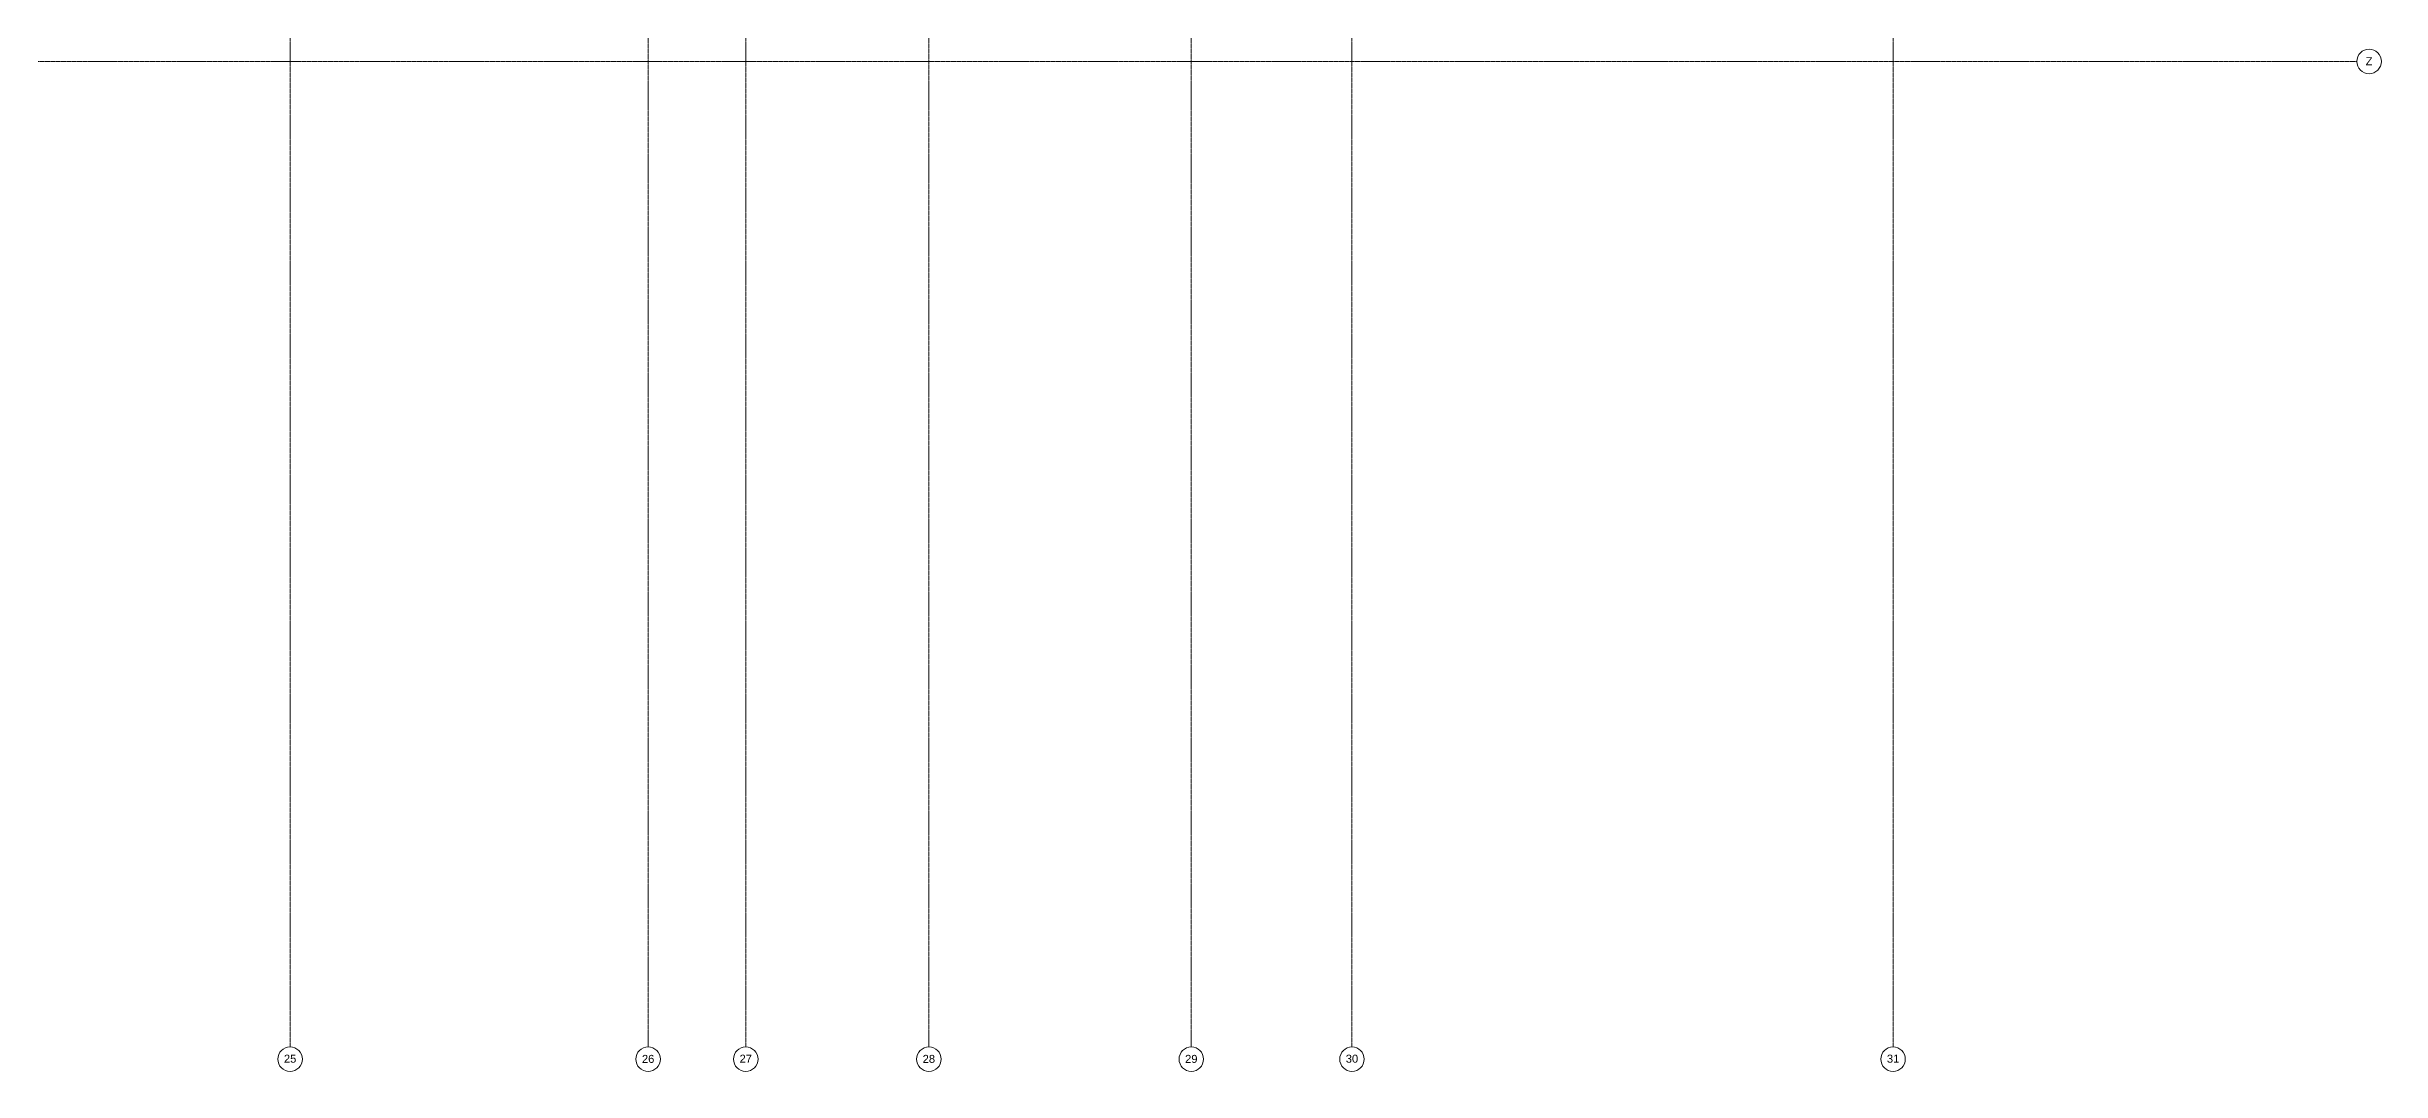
# Model space of a CAD drawing. Header units: inches. Extents: x -3679 to 241, y -496 to 1784.
# Drawn here: x -908 to 240, y -496 to 7 of the extents above; entities that cross this region are included whole.
import ezdxf

# ---------------------------------------------------------------- set-up
doc = ezdxf.new("R2010")
doc.units = ezdxf.units.IN
doc.header["$MEASUREMENT"] = 0
doc.linetypes.add('Grid Line', pattern=[0.875, 0.5, -0.125, 0.125, -0.125])
doc.layers.add('S-GRID', color=8, linetype='Continuous', lineweight=9)
doc.layers.add('S-GRID-IDEN', color=8, linetype='Continuous', lineweight=13)
doc.styles.add('Arial', font='arial.ttf', dxfattribs={"height": 3.934132})

# ---------------------------------------------------------------- blocks, each defined once
blk = doc.blocks.new('Grid - 3_16_-139788-LOWER PARKING')
at = {"layer": 'S-GRID-IDEN'}
blk.add_circle((0, 0), 0.188, dxfattribs=at)

msp = doc.modelspace()

# ---------------------------------------------------------------- block references
at = {"layer": 'S-GRID-IDEN', "xscale": 31.99999999999999, "yscale": 31.99999999999999, "zscale": 31.99999999999999}
for p, rotation in [((234, 0), 269.9999999999996), ((-788, -490.3), 180), ((-564, -490.3), 180), ((-266, -490.3), 180), ((0, -490.3), 180)]:
    msp.add_blockref('Grid - 3_16_-139788-LOWER PARKING', p, dxfattribs=dict(at, rotation=rotation))
for p in [(-612, -490.3), (-474, -490.3), (-345, -490.3)]:
    msp.add_blockref('Grid - 3_16_-139788-LOWER PARKING', p, dxfattribs=at)

# ---------------------------------------------------------------- next in the draw order: texts
at = {"layer": 'S-GRID-IDEN', "lineweight": 9, "char_height": 3.93, "attachment_point": 2, "line_spacing_factor": 0.938532, "style": 'Arial', "bg_fill": 3, "box_fill_scale": 1.25, "bg_fill_color": 0, "bg_fill_transparency": 0}
for s, insert, width in [('Z', (234, 2.1), 3.984), ('25', (-788, -488.1), 7.296), ('26', (-612, -488.2), 7.296), ('27', (-564, -488.1), 7.296), ('28', (-474, -488.2), 7.296), ('29', (-345, -488.2), 7.296), ('30', (-266, -488.1), 7.296), ('31', (0, -488.1), 7.296)]:
    msp.add_mtext(s, dxfattribs=dict(at, insert=insert, width=width))

# ---------------------------------------------------------------- next in the draw order: linework, layer by layer
at = {"layer": 'S-GRID', "linetype": 'Grid Line'}
for p, q in [((-788, 1771.7), (-788, -484.3)), ((-612, -484.3), (-612, 1771.7)), ((-564, 1771.7), (-564, -484.3)), ((-474, -484.3), (-474, 1771.7)), ((-345, -484.3), (-345, 1771.7)), ((-266, 1771.7), (-266, -484.3)), ((0, 1771.7), (0, -484.3)), ((-3666.4, 0), (228, 0))]:
    msp.add_line(p, q, dxfattribs=at)

doc.saveas('drawing.dxf')
